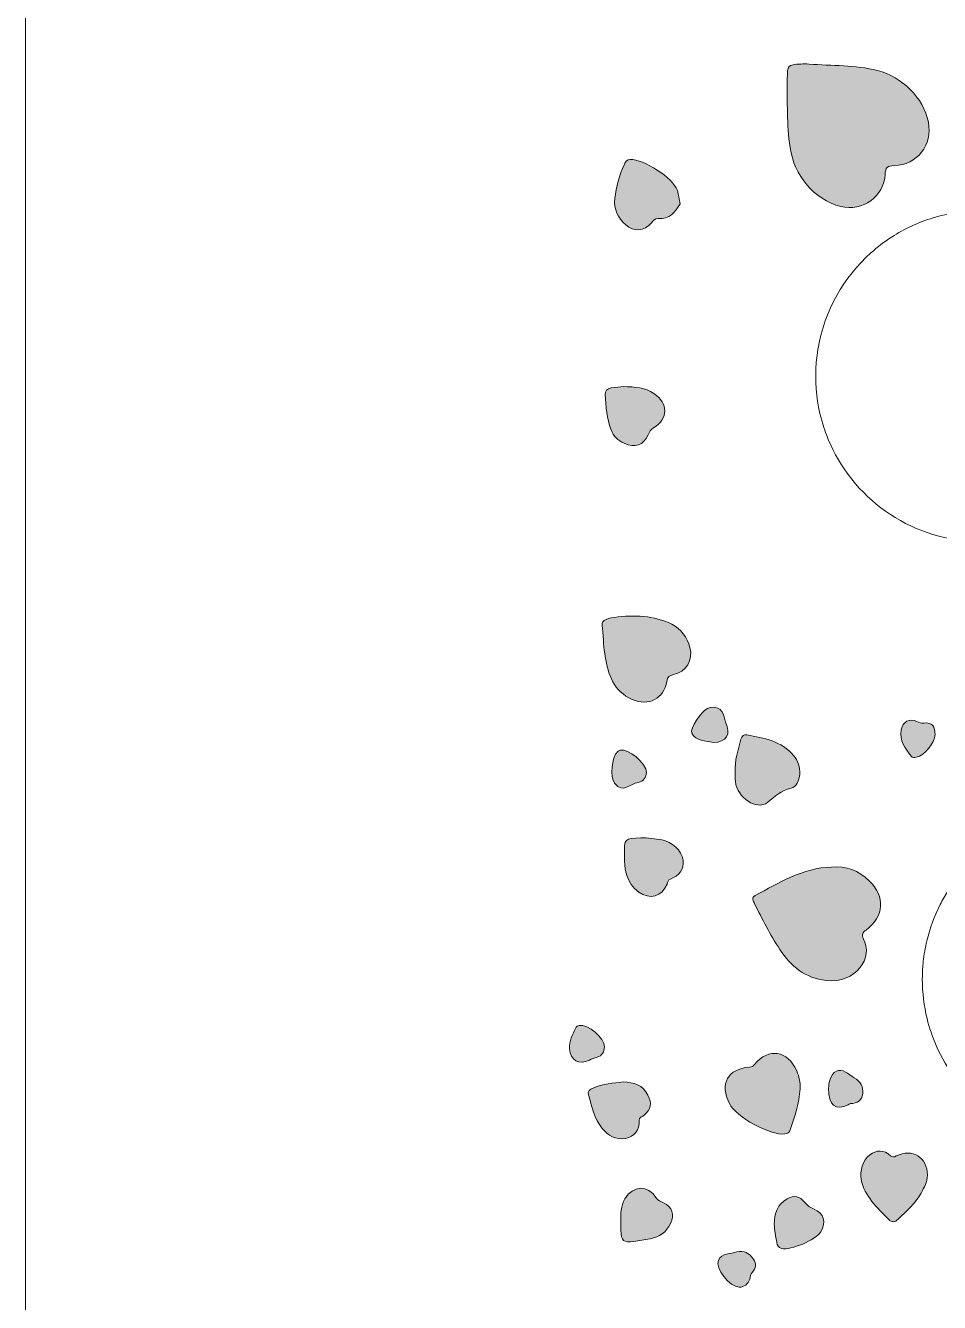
# Model space of a CAD drawing. Header units: inches. Extents: x 0 to 12, y -12 to 0.
# Drawn here: x 0 to 3.095, y -9.08 to -4.757 of the extents above; entities that cross this region are included whole.
import ezdxf

# ---------------------------------------------------------------- set-up
doc = ezdxf.new("R2010")
doc.units = ezdxf.units.IN
doc.header["$MEASUREMENT"] = 0
doc.layers.add('Layer 1', color=7, linetype='Continuous')

# ---------------------------------------------------------------- blocks, each defined once
blk = doc.blocks.new('block 2')
at = {"layer": 'Layer 1', "true_color": 0xffffff}
h = blk.add_hatch(color=7, dxfattribs=at)
h.dxf.hatch_style = 2
edge = h.paths.add_edge_path()
edge.add_spline(control_points=[(2.7615, -5.3702), (2.833, -5.3889), (2.9087, -5.3348), (2.911, -5.2614), (2.9118, -5.238), (2.919, -5.2318), (2.9418, -5.2314), (3.0191, -5.2301), (3.0726, -5.161), (3.0576, -5.0846), (3.0413, -5.0014), (2.9672, -4.931), (2.8854, -4.9099), (2.8087, -4.8902), (2.7308, -4.8942), (2.6535, -4.8877), (2.6441, -4.8877), (2.6347, -4.8872), (2.6254, -4.8877), (2.5803, -4.8906), (2.5798, -4.8907), (2.5798, -4.9373), (2.5798, -5.0151), (2.5776, -5.0927), (2.5892, -5.1705), (2.6032, -5.265), (2.6689, -5.3459), (2.7615, -5.3702)], knot_values=[0, 0, 0, 0, 1, 1, 1, 2, 2, 2, 3, 3, 3, 4, 4, 4, 5, 5, 5, 6, 6, 6, 7, 7, 7, 8, 8, 8, 9, 9, 9, 9], degree=3, periodic=1)
h = blk.add_hatch(color=7, dxfattribs=at)
h.dxf.hatch_style = 2
edge = h.paths.add_edge_path()
edge.add_spline(control_points=[(2.0324, -5.4317), (2.0609, -5.4569), (2.0948, -5.4541), (2.1202, -5.4251), (2.1265, -5.4179), (2.1312, -5.4099), (2.1421, -5.4108), (2.1804, -5.4142), (2.2, -5.3899), (2.2167, -5.3612), (2.2137, -5.3459), (2.2124, -5.3301), (2.2074, -5.3155), (2.1933, -5.2737), (2.0922, -5.2085), (2.0477, -5.211), (2.0365, -5.2116), (2.0321, -5.2179), (2.0279, -5.2273), (2.0115, -5.2645), (1.9999, -5.3031), (1.9955, -5.3434), (1.9917, -5.379), (2.0063, -5.4086), (2.0324, -5.4317)], knot_values=[0, 0, 0, 0, 1, 1, 1, 2, 2, 2, 3, 3, 3, 4, 4, 4, 5, 5, 5, 6, 6, 6, 7, 7, 7, 8, 8, 8, 8], degree=3, periodic=1)
h = blk.add_hatch(color=7, dxfattribs=at)
h.dxf.hatch_style = 2
edge = h.paths.add_edge_path()
edge.add_spline(control_points=[(2.217, -5.3608), (2.2169, -5.3609), (2.2168, -5.361), (2.2167, -5.3612), (2.2167, -5.3612), (2.2167, -5.3612), (2.2167, -5.3612), (2.2167, -5.3612), (2.217, -5.3608), (2.217, -5.3608)], knot_values=[0, 0, 0, 0, 1, 1, 1, 2, 2, 2, 3, 3, 3, 3], degree=3, periodic=1)
h = blk.add_hatch(color=7, dxfattribs=at)
h.dxf.hatch_style = 2
edge = h.paths.add_edge_path()
edge.add_spline(control_points=[(2.0274, -6.1718), (2.0637, -6.1888), (2.0928, -6.1791), (2.1088, -6.1428), (2.113, -6.1332), (2.1172, -6.1252), (2.1272, -6.1192), (2.1773, -6.0892), (2.1774, -6.036), (2.1283, -6.0031), (2.0984, -5.9829), (2.0642, -5.9811), (2.0244, -5.9793), (2.0142, -5.9805), (1.9988, -5.9824), (1.9834, -5.9845), (1.9703, -5.9863), (1.9618, -5.9935), (1.9627, -6.0071), (1.9654, -6.0475), (1.9679, -6.0881), (1.9828, -6.1261), (1.9909, -6.1468), (2.0064, -6.162), (2.0274, -6.1718)], knot_values=[0, 0, 0, 0, 1, 1, 1, 2, 2, 2, 3, 3, 3, 4, 4, 4, 5, 5, 5, 6, 6, 6, 7, 7, 7, 8, 8, 8, 8], degree=3, periodic=1)
h = blk.add_hatch(color=7, dxfattribs=at)
h.dxf.hatch_style = 2
edge = h.paths.add_edge_path()
edge.add_spline(control_points=[(2.1719, -6.978), (2.1743, -6.9629), (2.1795, -6.9575), (2.1944, -6.9546), (2.2366, -6.9465), (2.2616, -6.9043), (2.25, -6.8629), (2.2403, -6.8284), (2.2205, -6.7999), (2.1887, -6.7841), (2.1272, -6.7538), (2.0616, -6.7528), (1.9945, -6.7609), (1.9635, -6.7646), (1.9471, -6.7736), (1.9537, -6.7976), (1.9572, -6.8362), (1.9581, -6.8654), (1.9629, -6.8939), (1.9731, -6.9547), (1.9912, -7.011), (2.0546, -7.039), (2.1089, -7.063), (2.1623, -7.0365), (2.1719, -6.978)], knot_values=[0, 0, 0, 0, 1, 1, 1, 2, 2, 2, 3, 3, 3, 4, 4, 4, 5, 5, 5, 6, 6, 6, 7, 7, 7, 8, 8, 8, 8], degree=3, periodic=1)
h = blk.add_hatch(color=7, dxfattribs=at)
h.dxf.hatch_style = 2
edge = h.paths.add_edge_path()
edge.add_spline(control_points=[(2.3291, -7.1842), (2.3741, -7.1846), (2.3907, -7.1568), (2.3706, -7.1153), (2.368, -7.1099), (2.368, -7.1033), (2.3665, -7.0974), (2.3591, -7.0694), (2.3356, -7.0582), (2.3091, -7.07), (2.2893, -7.0788), (2.2489, -7.1377), (2.2563, -7.1525), (2.2708, -7.1818), (2.3028, -7.1779), (2.3291, -7.1842)], knot_values=[0, 0, 0, 0, 1, 1, 1, 2, 2, 2, 3, 3, 3, 4, 4, 4, 5, 5, 5, 5], degree=3, periodic=1)
h = blk.add_hatch(color=7, dxfattribs=at)
h.dxf.hatch_style = 2
edge = h.paths.add_edge_path()
edge.add_spline(control_points=[(3.0166, -7.2347), (3.0451, -7.228), (3.0798, -7.186), (3.08, -7.1578), (3.0808, -7.1315), (3.0709, -7.1155), (3.0417, -7.119), (3.0329, -7.1201), (3.0263, -7.1168), (3.0186, -7.1132), (2.9942, -7.1016), (2.9705, -7.1145), (2.9656, -7.1415), (2.9589, -7.178), (2.979, -7.2047), (2.9995, -7.231), (3.0038, -7.2365), (3.0102, -7.2362), (3.0166, -7.2347)], knot_values=[0, 0, 0, 0, 1, 1, 1, 2, 2, 2, 3, 3, 3, 4, 4, 4, 5, 5, 5, 6, 6, 6, 6], degree=3, periodic=1)
h = blk.add_hatch(color=7, dxfattribs=at)
h.dxf.hatch_style = 2
edge = h.paths.add_edge_path()
edge.add_spline(control_points=[(2.4039, -7.3172), (2.4113, -7.3727), (2.4751, -7.4157), (2.5129, -7.3875), (2.5383, -7.3685), (2.5585, -7.3461), (2.5925, -7.3391), (2.6109, -7.3354), (2.6203, -7.3128), (2.622, -7.2916), (2.6239, -7.2675), (2.6156, -7.246), (2.6008, -7.2284), (2.5598, -7.1798), (2.501, -7.1693), (2.4428, -7.1588), (2.4323, -7.1569), (2.4252, -7.1626), (2.4227, -7.1736), (2.4144, -7.2098), (2.3999, -7.2449), (2.4037, -7.2868), (2.4037, -7.2945), (2.4025, -7.306), (2.4039, -7.3172)], knot_values=[0, 0, 0, 0, 1, 1, 1, 2, 2, 2, 3, 3, 3, 4, 4, 4, 5, 5, 5, 6, 6, 6, 7, 7, 7, 8, 8, 8, 8], degree=3, periodic=1)
h = blk.add_hatch(color=7, dxfattribs=at)
h.dxf.hatch_style = 2
edge = h.paths.add_edge_path()
edge.add_spline(control_points=[(2.0133, -7.2104), (2.0104, -7.2112), (2.0079, -7.2135), (2.0056, -7.2155), (1.9845, -7.2345), (1.9783, -7.3006), (1.995, -7.3228), (2.0231, -7.3604), (2.0486, -7.3226), (2.0749, -7.3195), (2.0927, -7.3174), (2.1021, -7.302), (2.103, -7.2864), (2.1028, -7.2543), (2.0397, -7.203), (2.0133, -7.2104)], knot_values=[0, 0, 0, 0, 1, 1, 1, 2, 2, 2, 3, 3, 3, 4, 4, 4, 5, 5, 5, 5], degree=3, periodic=1)
h = blk.add_hatch(color=7, dxfattribs=at)
h.dxf.hatch_style = 2
edge = h.paths.add_edge_path()
edge.add_spline(control_points=[(2.077, -7.691), (2.1139, -7.7183), (2.1562, -7.7061), (2.1724, -7.6637), (2.1751, -7.6569), (2.1757, -7.6499), (2.184, -7.6468), (2.2132, -7.6357), (2.2314, -7.6157), (2.2269, -7.5832), (2.2224, -7.5505), (2.1888, -7.5195), (2.155, -7.5142), (2.1315, -7.5104), (2.1079, -7.507), (2.0839, -7.5077), (2.0282, -7.5093), (2.0272, -7.51), (2.0283, -7.5662), (2.0277, -7.6144), (2.0347, -7.6598), (2.077, -7.691)], knot_values=[0, 0, 0, 0, 1, 1, 1, 2, 2, 2, 3, 3, 3, 4, 4, 4, 5, 5, 5, 6, 6, 6, 7, 7, 7, 7], degree=3, periodic=1)
h = blk.add_hatch(color=7, dxfattribs=at)
h.dxf.hatch_style = 2
edge = h.paths.add_edge_path()
edge.add_spline(control_points=[(2.8463, -7.8194), (2.9082, -7.773), (2.9123, -7.7068), (2.8572, -7.6527), (2.8218, -7.6178), (2.7792, -7.6025), (2.7294, -7.6062), (2.6325, -7.6094), (2.5525, -7.659), (2.4705, -7.7029), (2.4574, -7.7099), (2.4644, -7.7206), (2.4689, -7.7299), (2.4945, -7.7832), (2.5223, -7.8352), (2.5544, -7.8849), (2.5917, -7.9426), (2.6406, -7.9824), (2.7113, -7.9901), (2.813, -8.0012), (2.8732, -7.9129), (2.8371, -7.8479), (2.8304, -7.8359), (2.8352, -7.8277), (2.8463, -7.8194)], knot_values=[0, 0, 0, 0, 1, 1, 1, 2, 2, 2, 3, 3, 3, 4, 4, 4, 5, 5, 5, 6, 6, 6, 7, 7, 7, 8, 8, 8, 8], degree=3, periodic=1)
h = blk.add_hatch(color=7, dxfattribs=at)
h.dxf.hatch_style = 2
edge = h.paths.add_edge_path()
edge.add_spline(control_points=[(1.9095, -8.2599), (1.9176, -8.2557), (1.9265, -8.2524), (1.9354, -8.2501), (1.9538, -8.2454), (1.959, -8.2318), (1.9605, -8.2152), (1.9607, -8.1848), (1.9045, -8.1363), (1.8752, -8.1422), (1.8707, -8.143), (1.8651, -8.1469), (1.8633, -8.1509), (1.8532, -8.1735), (1.8403, -8.1954), (1.8421, -8.2216), (1.8448, -8.261), (1.8749, -8.2779), (1.9095, -8.2599)], knot_values=[0, 0, 0, 0, 1, 1, 1, 2, 2, 2, 3, 3, 3, 4, 4, 4, 5, 5, 5, 6, 6, 6, 6], degree=3, periodic=1)
h = blk.add_hatch(color=7, dxfattribs=at)
h.dxf.hatch_style = 2
edge = h.paths.add_edge_path()
edge.add_spline(control_points=[(2.4692, -8.2744), (2.4641, -8.2806), (2.4598, -8.2833), (2.4515, -8.2839), (2.3786, -8.2886), (2.3499, -8.341), (2.3835, -8.4069), (2.407, -8.453), (2.5205, -8.515), (2.5711, -8.51), (2.5809, -8.509), (2.5865, -8.5043), (2.5896, -8.4959), (2.6061, -8.451), (2.6187, -8.4051), (2.6232, -8.3574), (2.6241, -8.3361), (2.6201, -8.3162), (2.6116, -8.2966), (2.5813, -8.2272), (2.5165, -8.2166), (2.4692, -8.2744)], knot_values=[0, 0, 0, 0, 1, 1, 1, 2, 2, 2, 3, 3, 3, 4, 4, 4, 5, 5, 5, 6, 6, 6, 7, 7, 7, 7], degree=3, periodic=1)
h = blk.add_hatch(color=7, dxfattribs=at)
h.dxf.hatch_style = 2
edge = h.paths.add_edge_path()
edge.add_spline(control_points=[(2.7856, -8.4109), (2.7883, -8.4095), (2.7911, -8.4072), (2.794, -8.4071), (2.8161, -8.4062), (2.832, -8.3972), (2.8352, -8.3737), (2.8386, -8.3493), (2.8265, -8.332), (2.8067, -8.3196), (2.7878, -8.3077), (2.7648, -8.2872), (2.7464, -8.2968), (2.7241, -8.3085), (2.7199, -8.3391), (2.7198, -8.3546), (2.718, -8.414), (2.7441, -8.4318), (2.7856, -8.4109)], knot_values=[0, 0, 0, 0, 1, 1, 1, 2, 2, 2, 3, 3, 3, 4, 4, 4, 5, 5, 5, 6, 6, 6, 6], degree=3, periodic=1)
h = blk.add_hatch(color=7, dxfattribs=at)
h.dxf.hatch_style = 2
edge = h.paths.add_edge_path()
edge.add_spline(control_points=[(2.0318, -8.525), (2.0637, -8.5192), (2.0783, -8.4965), (2.0782, -8.4644), (2.0781, -8.4536), (2.0874, -8.4519), (2.0936, -8.447), (2.1179, -8.4276), (2.1222, -8.4058), (2.108, -8.3784), (2.0906, -8.3444), (2.06, -8.3352), (2.0242, -8.3336), (1.9903, -8.3379), (1.955, -8.3398), (1.922, -8.3543), (1.9111, -8.3591), (1.903, -8.3648), (1.9064, -8.3771), (1.9175, -8.4169), (1.926, -8.4581), (1.9529, -8.4911), (1.9729, -8.5156), (1.9993, -8.531), (2.0318, -8.525)], knot_values=[0, 0, 0, 0, 1, 1, 1, 2, 2, 2, 3, 3, 3, 4, 4, 4, 5, 5, 5, 6, 6, 6, 7, 7, 7, 8, 8, 8, 8], degree=3, periodic=1)
h = blk.add_hatch(color=7, dxfattribs=at)
h.dxf.hatch_style = 2
edge = h.paths.add_edge_path()
edge.add_spline(control_points=[(2.9552, -8.7988), (2.9837, -8.7716), (3.0132, -8.7449), (3.0326, -8.7102), (3.043, -8.6917), (3.0541, -8.6724), (3.0542, -8.6497), (3.0543, -8.589), (3.0029, -8.5569), (2.9488, -8.5845), (2.941, -8.5885), (2.9355, -8.5892), (2.9294, -8.5835), (2.9067, -8.5626), (2.8825, -8.5637), (2.8589, -8.5808), (2.8356, -8.5978), (2.8245, -8.6378), (2.8297, -8.663), (2.8419, -8.7218), (2.8837, -8.7592), (2.9229, -8.7988), (2.9341, -8.8101), (2.9444, -8.8092), (2.9552, -8.7988)], knot_values=[0, 0, 0, 0, 1, 1, 1, 2, 2, 2, 3, 3, 3, 4, 4, 4, 5, 5, 5, 6, 6, 6, 7, 7, 7, 8, 8, 8, 8], degree=3, periodic=1)
h = blk.add_hatch(color=7, dxfattribs=at)
h.dxf.hatch_style = 2
edge = h.paths.add_edge_path()
edge.add_spline(control_points=[(2.1605, -8.7427), (2.1516, -8.7382), (2.1421, -8.7368), (2.1355, -8.7263), (2.1069, -8.6815), (2.0578, -8.6837), (2.0299, -8.7293), (2.0148, -8.754), (2.0159, -8.7809), (2.0162, -8.8079), (2.0162, -8.8173), (2.0158, -8.8266), (2.0163, -8.836), (2.0179, -8.8721), (2.0241, -8.878), (2.0597, -8.8742), (2.0782, -8.8722), (2.0964, -8.8673), (2.1149, -8.8645), (2.1474, -8.8597), (2.1701, -8.8421), (2.1842, -8.8129), (2.1987, -8.7832), (2.19, -8.7575), (2.1605, -8.7427)], knot_values=[0, 0, 0, 0, 1, 1, 1, 2, 2, 2, 3, 3, 3, 4, 4, 4, 5, 5, 5, 6, 6, 6, 7, 7, 7, 8, 8, 8, 8], degree=3, periodic=1)
h = blk.add_hatch(color=7, dxfattribs=at)
h.dxf.hatch_style = 2
edge = h.paths.add_edge_path()
edge.add_spline(control_points=[(2.535, -8.8169), (2.5375, -8.834), (2.5404, -8.8556), (2.5441, -8.877), (2.5457, -8.8864), (2.5497, -8.8948), (2.5606, -8.8974), (2.5912, -8.9047), (2.676, -8.8691), (2.6928, -8.8416), (2.7132, -8.8083), (2.7044, -8.7779), (2.6683, -8.7636), (2.6552, -8.7584), (2.6464, -8.7511), (2.6375, -8.7403), (2.6224, -8.7219), (2.6036, -8.7159), (2.5798, -8.7294), (2.5467, -8.7482), (2.5363, -8.7772), (2.535, -8.8169)], knot_values=[0, 0, 0, 0, 1, 1, 1, 2, 2, 2, 3, 3, 3, 4, 4, 4, 5, 5, 5, 6, 6, 6, 7, 7, 7, 7], degree=3, periodic=1)
h = blk.add_hatch(color=7, dxfattribs=at)
h.dxf.hatch_style = 2
edge = h.paths.add_edge_path()
edge.add_spline(control_points=[(2.4526, -9.0016), (2.4552, -8.9938), (2.4555, -8.9841), (2.4604, -8.9785), (2.4731, -8.964), (2.4768, -8.9498), (2.4655, -8.9335), (2.4518, -8.9137), (2.4317, -8.903), (2.4091, -8.9095), (2.3873, -8.9159), (2.3579, -8.9129), (2.3465, -8.9375), (2.3341, -8.9642), (2.3843, -9.0281), (2.4171, -9.0287), (2.4336, -9.0279), (2.4466, -9.0195), (2.4526, -9.0016)], knot_values=[0, 0, 0, 0, 1, 1, 1, 2, 2, 2, 3, 3, 3, 4, 4, 4, 5, 5, 5, 6, 6, 6, 6], degree=3, periodic=1)
at = {"layer": 'Layer 1', "lineweight": 0}
for points, knots in [([(2.7615, -5.3702), (2.833, -5.3889), (2.9087, -5.3348), (2.911, -5.2614), (2.9118, -5.238), (2.919, -5.2318), (2.9418, -5.2314), (3.0191, -5.2301), (3.0726, -5.161), (3.0576, -5.0846), (3.0413, -5.0014), (2.9672, -4.931), (2.8854, -4.9099), (2.8087, -4.8902), (2.7308, -4.8942), (2.6535, -4.8877), (2.6441, -4.8877), (2.6347, -4.8872), (2.6254, -4.8877), (2.5803, -4.8906), (2.5798, -4.8907), (2.5798, -4.9373), (2.5798, -5.0151), (2.5776, -5.0927), (2.5892, -5.1705), (2.6032, -5.265), (2.6689, -5.3459), (2.7615, -5.3702)], [0, 0, 0, 0, 1, 1, 1, 2, 2, 2, 3, 3, 3, 4, 4, 4, 5, 5, 5, 6, 6, 6, 7, 7, 7, 8, 8, 8, 9, 9, 9, 9]), ([(2.0324, -5.4317), (2.0609, -5.4569), (2.0948, -5.4541), (2.1202, -5.4251), (2.1265, -5.4179), (2.1312, -5.4099), (2.1421, -5.4108), (2.1804, -5.4142), (2.2, -5.3899), (2.2167, -5.3612), (2.2137, -5.3459), (2.2124, -5.3301), (2.2074, -5.3155), (2.1933, -5.2737), (2.0922, -5.2085), (2.0477, -5.211), (2.0365, -5.2116), (2.0321, -5.2179), (2.0279, -5.2273), (2.0115, -5.2645), (1.9999, -5.3031), (1.9955, -5.3434), (1.9917, -5.379), (2.0063, -5.4086), (2.0324, -5.4317)], [0, 0, 0, 0, 1, 1, 1, 2, 2, 2, 3, 3, 3, 4, 4, 4, 5, 5, 5, 6, 6, 6, 7, 7, 7, 8, 8, 8, 8]), ([(2.217, -5.3608), (2.2169, -5.3609), (2.2168, -5.361), (2.2167, -5.3612), (2.2167, -5.3612), (2.2167, -5.3612), (2.2167, -5.3612), (2.2167, -5.3612), (2.217, -5.3608), (2.217, -5.3608)], [0, 0, 0, 0, 1, 1, 1, 2, 2, 2, 3, 3, 3, 3]), ([(2.7009, -6.1102), (2.6847, -6.0578), (2.6759, -6.0021), (2.6759, -5.9445), (2.6759, -5.9394), (2.676, -5.9342), (2.676, -5.9291), (2.6767, -5.9075), (2.6785, -5.8863), (2.6815, -5.8655), (2.6822, -5.86), (2.683, -5.8548), (2.684, -5.8495), (2.7058, -5.7223), (2.7706, -5.6096), (2.863, -5.5271), (2.8849, -5.5075), (2.9083, -5.4896), (2.9331, -5.4735), (2.9763, -5.4457), (3.0235, -5.4235), (3.0738, -5.4084), (3.1252, -5.3927), (3.1798, -5.3844), (3.2362, -5.3844), (3.2388, -5.3844), (3.2415, -5.3844), (3.2441, -5.3845), (3.2722, -5.3848), (3.2998, -5.3873), (3.3267, -5.3917), (3.4367, -5.4096), (3.536, -5.4598), (3.6147, -5.532), (3.6253, -5.5417), (3.6356, -5.5519), (3.6455, -5.5625), (3.7391, -5.6627), (3.7963, -5.797), (3.7963, -5.9445), (3.7963, -5.9703), (3.7945, -5.9956), (3.7912, -6.0205), (3.7888, -6.038), (3.7856, -6.0552), (3.7817, -6.0721), (3.7703, -6.1207), (3.7526, -6.1669), (3.7294, -6.2098), (3.7206, -6.2262), (3.7109, -6.242), (3.7005, -6.2574), (3.6426, -6.3432), (3.5613, -6.4123), (3.466, -6.4552), (3.4469, -6.4639), (3.4272, -6.4716), (3.4069, -6.478), (3.353, -6.4953), (3.2956, -6.5046), (3.2362, -6.5046), (3.0094, -6.5046), (2.8135, -6.3692), (2.7256, -6.1749), (2.716, -6.1539), (2.7078, -6.1324), (2.7009, -6.1102)], [0, 0, 0, 0, 1, 1, 1, 2, 2, 2, 3, 3, 3, 4, 4, 4, 5, 5, 5, 6, 6, 6, 7, 7, 7, 8, 8, 8, 9, 9, 9, 10, 10, 10, 11, 11, 11, 12, 12, 12, 13, 13, 13, 14, 14, 14, 15, 15, 15, 16, 16, 16, 17, 17, 17, 18, 18, 18, 19, 19, 19, 20, 20, 20, 21, 21, 21, 22, 22, 22, 22]), ([(2.0274, -6.1718), (2.0637, -6.1888), (2.0928, -6.1791), (2.1088, -6.1428), (2.113, -6.1332), (2.1172, -6.1252), (2.1272, -6.1192), (2.1773, -6.0892), (2.1774, -6.036), (2.1283, -6.0031), (2.0984, -5.9829), (2.0642, -5.9811), (2.0244, -5.9793), (2.0142, -5.9805), (1.9988, -5.9824), (1.9834, -5.9845), (1.9703, -5.9863), (1.9618, -5.9935), (1.9627, -6.0071), (1.9654, -6.0475), (1.9679, -6.0881), (1.9828, -6.1261), (1.9909, -6.1468), (2.0064, -6.162), (2.0274, -6.1718)], [0, 0, 0, 0, 1, 1, 1, 2, 2, 2, 3, 3, 3, 4, 4, 4, 5, 5, 5, 6, 6, 6, 7, 7, 7, 8, 8, 8, 8]), ([(2.1719, -6.978), (2.1743, -6.9629), (2.1795, -6.9575), (2.1944, -6.9546), (2.2366, -6.9465), (2.2616, -6.9043), (2.25, -6.8629), (2.2403, -6.8284), (2.2205, -6.7999), (2.1887, -6.7841), (2.1272, -6.7538), (2.0616, -6.7528), (1.9945, -6.7609), (1.9635, -6.7646), (1.9471, -6.7736), (1.9537, -6.7976), (1.9572, -6.8362), (1.9581, -6.8654), (1.9629, -6.8939), (1.9731, -6.9547), (1.9912, -7.011), (2.0546, -7.039), (2.1089, -7.063), (2.1623, -7.0365), (2.1719, -6.978)], [0, 0, 0, 0, 1, 1, 1, 2, 2, 2, 3, 3, 3, 4, 4, 4, 5, 5, 5, 6, 6, 6, 7, 7, 7, 8, 8, 8, 8]), ([(2.3291, -7.1842), (2.3741, -7.1846), (2.3907, -7.1568), (2.3706, -7.1153), (2.368, -7.1099), (2.368, -7.1033), (2.3665, -7.0974), (2.3591, -7.0694), (2.3356, -7.0582), (2.3091, -7.07), (2.2893, -7.0788), (2.2489, -7.1377), (2.2563, -7.1525), (2.2708, -7.1818), (2.3028, -7.1779), (2.3291, -7.1842)], [0, 0, 0, 0, 1, 1, 1, 2, 2, 2, 3, 3, 3, 4, 4, 4, 5, 5, 5, 5]), ([(3.0166, -7.2347), (3.0451, -7.228), (3.0798, -7.186), (3.08, -7.1578), (3.0808, -7.1315), (3.0709, -7.1155), (3.0417, -7.119), (3.0329, -7.1201), (3.0263, -7.1168), (3.0186, -7.1132), (2.9942, -7.1016), (2.9705, -7.1145), (2.9656, -7.1415), (2.9589, -7.178), (2.979, -7.2047), (2.9995, -7.231), (3.0038, -7.2365), (3.0102, -7.2362), (3.0166, -7.2347)], [0, 0, 0, 0, 1, 1, 1, 2, 2, 2, 3, 3, 3, 4, 4, 4, 5, 5, 5, 6, 6, 6, 6]), ([(2.4039, -7.3172), (2.4113, -7.3727), (2.4751, -7.4157), (2.5129, -7.3875), (2.5383, -7.3685), (2.5585, -7.3461), (2.5925, -7.3391), (2.6109, -7.3354), (2.6203, -7.3128), (2.622, -7.2916), (2.6239, -7.2675), (2.6156, -7.246), (2.6008, -7.2284), (2.5598, -7.1798), (2.501, -7.1693), (2.4428, -7.1588), (2.4323, -7.1569), (2.4252, -7.1626), (2.4227, -7.1736), (2.4144, -7.2098), (2.3999, -7.2449), (2.4037, -7.2868), (2.4037, -7.2945), (2.4025, -7.306), (2.4039, -7.3172)], [0, 0, 0, 0, 1, 1, 1, 2, 2, 2, 3, 3, 3, 4, 4, 4, 5, 5, 5, 6, 6, 6, 7, 7, 7, 8, 8, 8, 8]), ([(2.0133, -7.2104), (2.0104, -7.2112), (2.0079, -7.2135), (2.0056, -7.2155), (1.9845, -7.2345), (1.9783, -7.3006), (1.995, -7.3228), (2.0231, -7.3604), (2.0486, -7.3226), (2.0749, -7.3195), (2.0927, -7.3174), (2.1021, -7.302), (2.103, -7.2864), (2.1028, -7.2543), (2.0397, -7.203), (2.0133, -7.2104)], [0, 0, 0, 0, 1, 1, 1, 2, 2, 2, 3, 3, 3, 4, 4, 4, 5, 5, 5, 5]), ([(4.0119, -8.3624), (3.992, -8.3844), (3.9705, -8.4046), (3.9473, -8.4231), (3.9312, -8.436), (3.9145, -8.4481), (3.897, -8.4592), (3.897, -8.4592), (3.8969, -8.4592), (3.8969, -8.4592), (3.8498, -8.4892), (3.798, -8.5123), (3.7428, -8.5271), (3.7199, -8.5334), (3.6963, -8.5381), (3.6723, -8.5413), (3.6477, -8.5446), (3.6227, -8.5463), (3.5973, -8.5463), (3.588, -8.5463), (3.5787, -8.546), (3.5695, -8.5456), (3.4983, -8.5421), (3.4305, -8.5253), (3.3687, -8.4974), (3.3406, -8.4849), (3.3138, -8.4702), (3.2885, -8.4534), (3.2737, -8.4434), (3.2592, -8.4328), (3.2453, -8.4216), (3.2109, -8.3938), (3.1798, -8.3619), (3.1527, -8.3266), (3.1253, -8.291), (3.1022, -8.252), (3.084, -8.2103), (3.071, -8.1812), (3.0606, -8.1506), (3.053, -8.1191), (3.0426, -8.0764), (3.037, -8.032), (3.037, -7.9862), (3.037, -7.9837), (3.037, -7.9813), (3.0372, -7.9788), (3.0373, -7.9612), (3.0384, -7.9435), (3.0402, -7.9263), (3.0427, -7.9025), (3.0467, -7.8794), (3.0522, -7.8566), (3.0624, -7.8134), (3.0777, -7.772), (3.0974, -7.7332), (3.0974, -7.7332), (3.0974, -7.7331), (3.0974, -7.7331), (3.1053, -7.7174), (3.1141, -7.7024), (3.1234, -7.6877), (3.1313, -7.6752), (3.1397, -7.6631), (3.1484, -7.6513), (3.1738, -7.6174), (3.2028, -7.5866), (3.2351, -7.5592), (3.273, -7.527), (3.3152, -7.4998), (3.3609, -7.4784), (3.3952, -7.4623), (3.4316, -7.4496), (3.4692, -7.4407), (3.5103, -7.4312), (3.5533, -7.426), (3.5973, -7.426), (3.6301, -7.426), (3.6622, -7.4288), (3.6933, -7.4342), (3.8298, -7.458), (3.9494, -7.5312), (4.0331, -7.6346), (4.0609, -7.6691), (4.0848, -7.7069), (4.1038, -7.7473), (4.1138, -7.7682), (4.1226, -7.79), (4.1298, -7.8124), (4.1413, -7.8474), (4.1494, -7.8841), (4.1537, -7.9217), (4.1562, -7.9428), (4.1574, -7.9644), (4.1574, -7.9862), (4.1574, -7.997), (4.1572, -8.0078), (4.1565, -8.0185), (4.1535, -8.071), (4.1433, -8.1217), (4.1266, -8.1694), (4.1016, -8.2416), (4.0622, -8.307), (4.0119, -8.3624)], [0, 0, 0, 0, 1, 1, 1, 2, 2, 2, 3, 3, 3, 4, 4, 4, 5, 5, 5, 6, 6, 6, 7, 7, 7, 8, 8, 8, 9, 9, 9, 10, 10, 10, 11, 11, 11, 12, 12, 12, 13, 13, 13, 14, 14, 14, 15, 15, 15, 16, 16, 16, 17, 17, 17, 18, 18, 18, 19, 19, 19, 20, 20, 20, 21, 21, 21, 22, 22, 22, 23, 23, 23, 24, 24, 24, 25, 25, 25, 26, 26, 26, 27, 27, 27, 28, 28, 28, 29, 29, 29, 30, 30, 30, 31, 31, 31, 32, 32, 32, 33, 33, 33, 34, 34, 34, 34]), ([(2.077, -7.691), (2.1139, -7.7183), (2.1562, -7.7061), (2.1724, -7.6637), (2.1751, -7.6569), (2.1757, -7.6499), (2.184, -7.6468), (2.2132, -7.6357), (2.2314, -7.6157), (2.2269, -7.5832), (2.2224, -7.5505), (2.1888, -7.5195), (2.155, -7.5142), (2.1315, -7.5104), (2.1079, -7.507), (2.0839, -7.5077), (2.0282, -7.5093), (2.0272, -7.51), (2.0283, -7.5662), (2.0277, -7.6144), (2.0347, -7.6598), (2.077, -7.691)], [0, 0, 0, 0, 1, 1, 1, 2, 2, 2, 3, 3, 3, 4, 4, 4, 5, 5, 5, 6, 6, 6, 7, 7, 7, 7]), ([(2.8463, -7.8194), (2.9082, -7.773), (2.9123, -7.7068), (2.8572, -7.6527), (2.8218, -7.6178), (2.7792, -7.6025), (2.7294, -7.6062), (2.6325, -7.6094), (2.5525, -7.659), (2.4705, -7.7029), (2.4574, -7.7099), (2.4644, -7.7206), (2.4689, -7.7299), (2.4945, -7.7832), (2.5223, -7.8352), (2.5544, -7.8849), (2.5917, -7.9426), (2.6406, -7.9824), (2.7113, -7.9901), (2.813, -8.0012), (2.8732, -7.9129), (2.8371, -7.8479), (2.8304, -7.8359), (2.8352, -7.8277), (2.8463, -7.8194)], [0, 0, 0, 0, 1, 1, 1, 2, 2, 2, 3, 3, 3, 4, 4, 4, 5, 5, 5, 6, 6, 6, 7, 7, 7, 8, 8, 8, 8]), ([(1.9095, -8.2599), (1.9176, -8.2557), (1.9265, -8.2524), (1.9354, -8.2501), (1.9538, -8.2454), (1.959, -8.2318), (1.9605, -8.2152), (1.9607, -8.1848), (1.9045, -8.1363), (1.8752, -8.1422), (1.8707, -8.143), (1.8651, -8.1469), (1.8633, -8.1509), (1.8532, -8.1735), (1.8403, -8.1954), (1.8421, -8.2216), (1.8448, -8.261), (1.8749, -8.2779), (1.9095, -8.2599)], [0, 0, 0, 0, 1, 1, 1, 2, 2, 2, 3, 3, 3, 4, 4, 4, 5, 5, 5, 6, 6, 6, 6]), ([(2.4692, -8.2744), (2.4641, -8.2806), (2.4598, -8.2833), (2.4515, -8.2839), (2.3786, -8.2886), (2.3499, -8.341), (2.3835, -8.4069), (2.407, -8.453), (2.5205, -8.515), (2.5711, -8.51), (2.5809, -8.509), (2.5865, -8.5043), (2.5896, -8.4959), (2.6061, -8.451), (2.6187, -8.4051), (2.6232, -8.3574), (2.6241, -8.3361), (2.6201, -8.3162), (2.6116, -8.2966), (2.5813, -8.2272), (2.5165, -8.2166), (2.4692, -8.2744)], [0, 0, 0, 0, 1, 1, 1, 2, 2, 2, 3, 3, 3, 4, 4, 4, 5, 5, 5, 6, 6, 6, 7, 7, 7, 7]), ([(2.7856, -8.4109), (2.7883, -8.4095), (2.7911, -8.4072), (2.794, -8.4071), (2.8161, -8.4062), (2.832, -8.3972), (2.8352, -8.3737), (2.8386, -8.3493), (2.8265, -8.332), (2.8067, -8.3196), (2.7878, -8.3077), (2.7648, -8.2872), (2.7464, -8.2968), (2.7241, -8.3085), (2.7199, -8.3391), (2.7198, -8.3546), (2.718, -8.414), (2.7441, -8.4318), (2.7856, -8.4109)], [0, 0, 0, 0, 1, 1, 1, 2, 2, 2, 3, 3, 3, 4, 4, 4, 5, 5, 5, 6, 6, 6, 6]), ([(2.0318, -8.525), (2.0637, -8.5192), (2.0783, -8.4965), (2.0782, -8.4644), (2.0781, -8.4536), (2.0874, -8.4519), (2.0936, -8.447), (2.1179, -8.4276), (2.1222, -8.4058), (2.108, -8.3784), (2.0906, -8.3444), (2.06, -8.3352), (2.0242, -8.3336), (1.9903, -8.3379), (1.955, -8.3398), (1.922, -8.3543), (1.9111, -8.3591), (1.903, -8.3648), (1.9064, -8.3771), (1.9175, -8.4169), (1.926, -8.4581), (1.9529, -8.4911), (1.9729, -8.5156), (1.9993, -8.531), (2.0318, -8.525)], [0, 0, 0, 0, 1, 1, 1, 2, 2, 2, 3, 3, 3, 4, 4, 4, 5, 5, 5, 6, 6, 6, 7, 7, 7, 8, 8, 8, 8]), ([(2.9552, -8.7988), (2.9837, -8.7716), (3.0132, -8.7449), (3.0326, -8.7102), (3.043, -8.6917), (3.0541, -8.6724), (3.0542, -8.6497), (3.0543, -8.589), (3.0029, -8.5569), (2.9488, -8.5845), (2.941, -8.5885), (2.9355, -8.5892), (2.9294, -8.5835), (2.9067, -8.5626), (2.8825, -8.5637), (2.8589, -8.5808), (2.8356, -8.5978), (2.8245, -8.6378), (2.8297, -8.663), (2.8419, -8.7218), (2.8837, -8.7592), (2.9229, -8.7988), (2.9341, -8.8101), (2.9444, -8.8092), (2.9552, -8.7988)], [0, 0, 0, 0, 1, 1, 1, 2, 2, 2, 3, 3, 3, 4, 4, 4, 5, 5, 5, 6, 6, 6, 7, 7, 7, 8, 8, 8, 8]), ([(2.1605, -8.7427), (2.1516, -8.7382), (2.1421, -8.7368), (2.1355, -8.7263), (2.1069, -8.6815), (2.0578, -8.6837), (2.0299, -8.7293), (2.0148, -8.754), (2.0159, -8.7809), (2.0162, -8.8079), (2.0162, -8.8173), (2.0158, -8.8266), (2.0163, -8.836), (2.0179, -8.8721), (2.0241, -8.878), (2.0597, -8.8742), (2.0782, -8.8722), (2.0964, -8.8673), (2.1149, -8.8645), (2.1474, -8.8597), (2.1701, -8.8421), (2.1842, -8.8129), (2.1987, -8.7832), (2.19, -8.7575), (2.1605, -8.7427)], [0, 0, 0, 0, 1, 1, 1, 2, 2, 2, 3, 3, 3, 4, 4, 4, 5, 5, 5, 6, 6, 6, 7, 7, 7, 8, 8, 8, 8]), ([(2.535, -8.8169), (2.5375, -8.834), (2.5404, -8.8556), (2.5441, -8.877), (2.5457, -8.8864), (2.5497, -8.8948), (2.5606, -8.8974), (2.5912, -8.9047), (2.676, -8.8691), (2.6928, -8.8416), (2.7132, -8.8083), (2.7044, -8.7779), (2.6683, -8.7636), (2.6552, -8.7584), (2.6464, -8.7511), (2.6375, -8.7403), (2.6224, -8.7219), (2.6036, -8.7159), (2.5798, -8.7294), (2.5467, -8.7482), (2.5363, -8.7772), (2.535, -8.8169)], [0, 0, 0, 0, 1, 1, 1, 2, 2, 2, 3, 3, 3, 4, 4, 4, 5, 5, 5, 6, 6, 6, 7, 7, 7, 7]), ([(2.4526, -9.0016), (2.4552, -8.9938), (2.4555, -8.9841), (2.4604, -8.9785), (2.4731, -8.964), (2.4768, -8.9498), (2.4655, -8.9335), (2.4518, -8.9137), (2.4317, -8.903), (2.4091, -8.9095), (2.3873, -8.9159), (2.3579, -8.9129), (2.3465, -8.9375), (2.3341, -8.9642), (2.3843, -9.0281), (2.4171, -9.0287), (2.4336, -9.0279), (2.4466, -9.0195), (2.4526, -9.0016)], [0, 0, 0, 0, 1, 1, 1, 2, 2, 2, 3, 3, 3, 4, 4, 4, 5, 5, 5, 6, 6, 6, 6])]:
    blk.add_open_spline(points, degree=3, knots=knots, dxfattribs=at)

msp = doc.modelspace()

# ---------------------------------------------------------------- linework, layer by layer
at = {"layer": 'Layer 1', "lineweight": 0}
msp.add_lwpolyline([(12, -12), (0, -12), (0, 0), (12, 0), (12, -12)], dxfattribs=at)

# ---------------------------------------------------------------- block references
at = {"layer": 'Layer 1'}
msp.add_blockref('block 2', (0, 0), dxfattribs=at)

doc.saveas('drawing.dxf')
